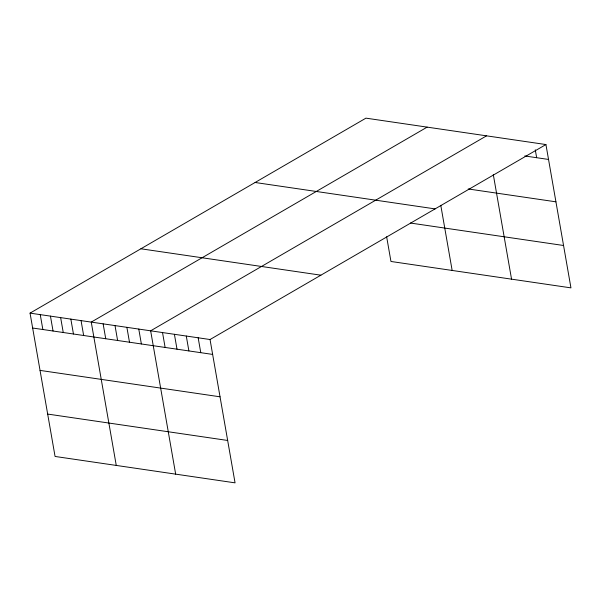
<?xml version="1.0" encoding="UTF-8"?>
<svg xmlns="http://www.w3.org/2000/svg" width="601" height="601" viewBox="0 0 601 601"><rect width="100%" height="100%" fill="white"/><g stroke="black" fill="none" stroke-linecap="round" stroke-linejoin="round"><path stroke-width="0.9" d="M545.933 144.548L210.042 339.527L235.059 482.851L55.067 456.452L30.05 313.129L365.941 118.149L545.933 144.548L570.95 287.871L390.958 261.473L386.638 236.756M427.138 127.127L91.247 322.098L116.263 465.429M486.54 135.834L150.648 330.813L175.665 474.136M524.778 155.959L548.533 159.445M468.202 188.962L555.933 201.823M255.094 182.494L435.094 208.893M410.445 223.039L563.55 245.493M140.897 248.784L320.889 275.183M30.05 313.129L210.042 339.527M32.649 328.018L212.649 354.417M40.049 370.404L220.041 396.803M47.667 414.066L227.666 440.465M535.281 149.814L536.655 157.702M493.301 174.575L511.549 279.165M440.788 205.324L452.155 270.45M198.165 337.785L200.764 352.674M186.287 336.042L188.887 350.931M174.41 334.299L177.01 349.189M162.525 332.556L165.125 347.453M138.771 329.07L141.37 343.967M126.886 327.327L129.485 342.224M115.009 325.584L117.608 340.482M103.132 323.841L105.731 338.739M81.052 320.603L83.652 335.501M70.85 319.108L73.45 334.006M60.648 317.613L63.248 332.511M50.446 316.118L53.046 331.016M40.252 314.623L42.851 329.513"/></g></svg>
